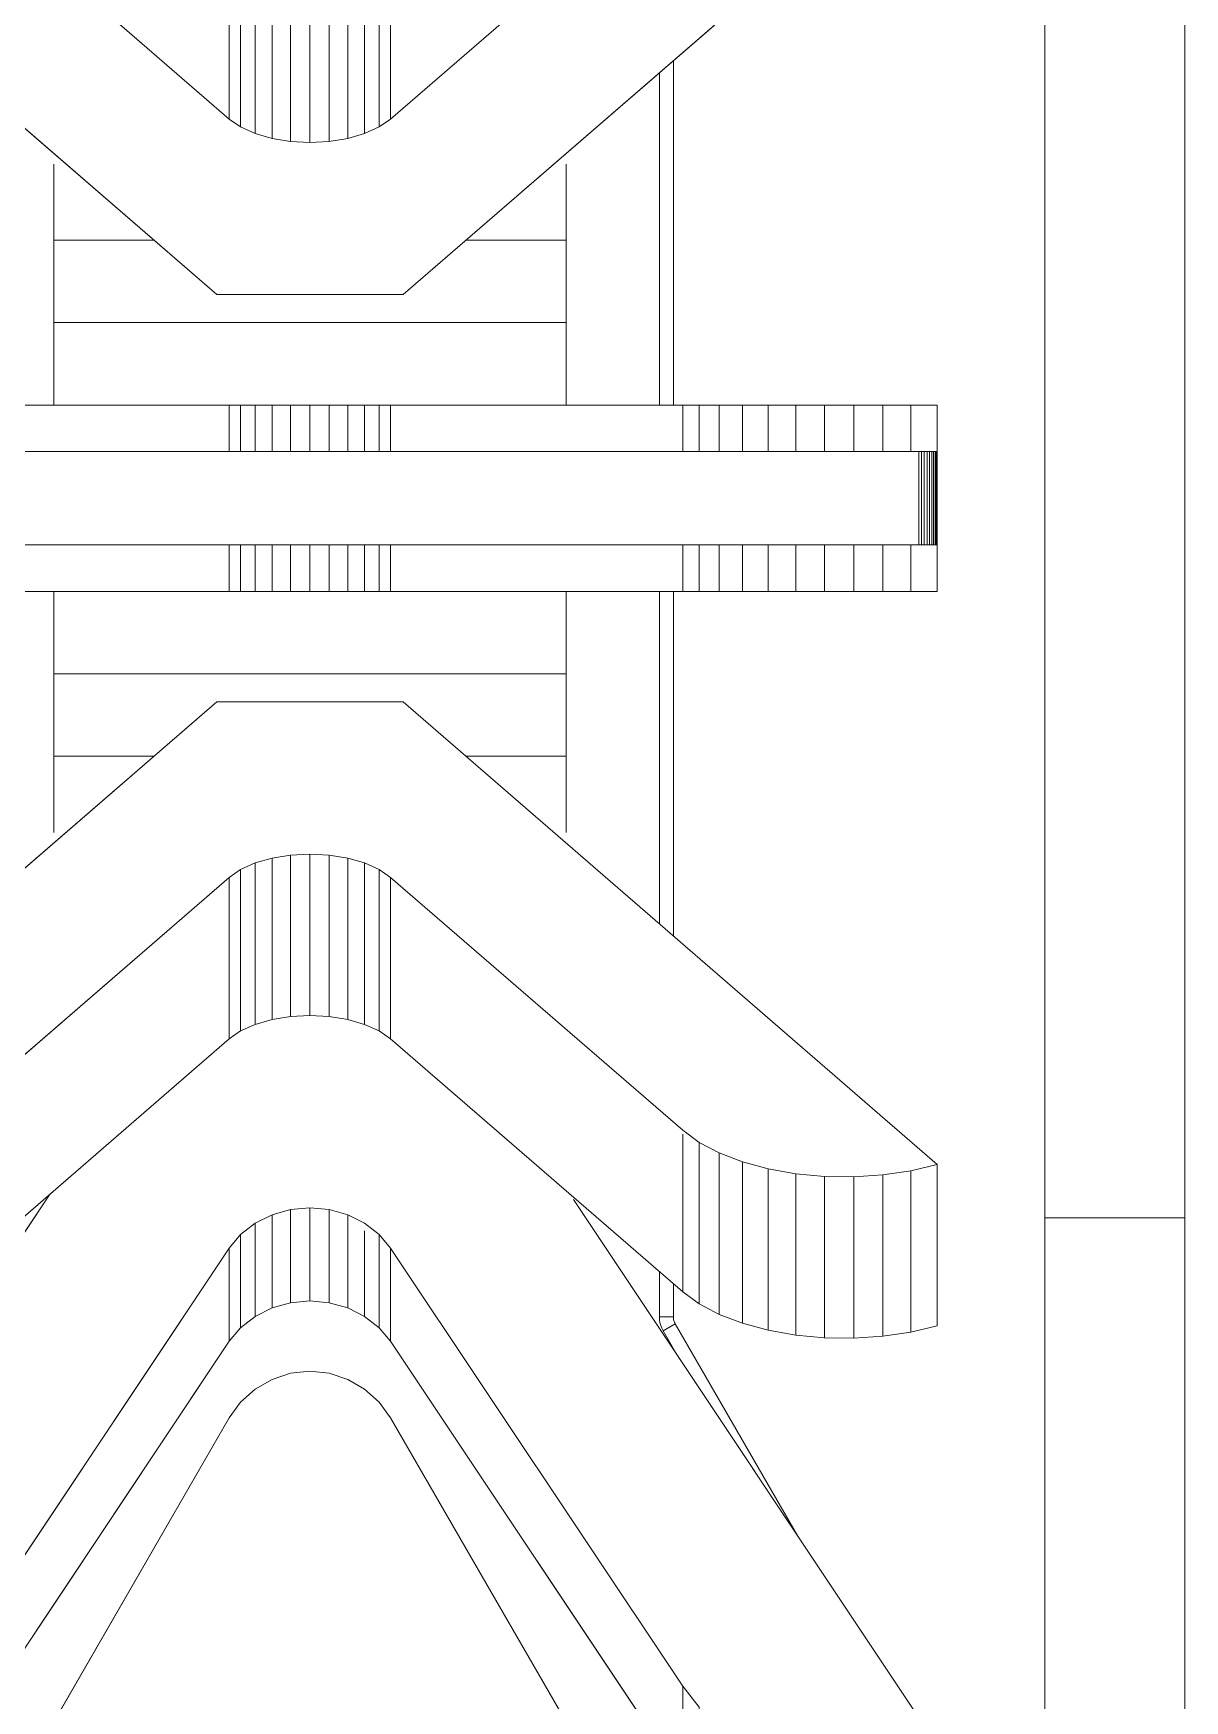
# Model space of a CAD drawing. Header units: centimetres. Extents: x 710 to 12582, y -437 to 1921.
# Drawn here: x 3515.7 to 3526.08, y 162.46 to 177.49 of the extents above; entities that cross this region are included whole.
import ezdxf

# ---------------------------------------------------------------- set-up
doc = ezdxf.new("R2010")
doc.units = ezdxf.units.CM
doc.layers.add('G-IMPT', color=7, linetype='Continuous', lineweight=9)
doc.layers.add('M-EQPM', color=7, linetype='Continuous', lineweight=9)

# ---------------------------------------------------------------- blocks, each defined once
blk = doc.blocks.new('EQ-01-014 - EQ-01-014_dwg_Agrupar_470-1513470-Sección 4')
at = {"layer": 'G-IMPT'}
for p, q in [((3515.886, 175.622), (3515.886, 176.308)), ((3515.886, 175.622), (3515.886, 176.308)), ((3515.886, 175.622), (3515.886, 176.308)), ((3520.506, 175.622), (3520.506, 176.308)), ((3520.506, 176.308), (3520.506, 175.622)), ((3520.506, 175.622), (3520.506, 176.308)), ((3515.886, 174.879), (3515.886, 175.622)), ((3515.886, 175.622), (3516.788, 175.622)), ((3516.788, 175.622), (3515.886, 175.622)), ((3519.603, 175.622), (3520.506, 175.622)), ((3520.506, 175.622), (3519.603, 175.622)), ((3520.506, 174.879), (3520.506, 175.622)), ((3515.886, 174.136), (3515.886, 174.879)), ((3515.886, 174.879), (3520.506, 174.879)), ((3520.506, 174.136), (3520.506, 174.879)), ((3515.886, 171.713), (3515.886, 172.456)), ((3520.506, 171.713), (3520.506, 172.456)), ((3515.886, 170.97), (3515.886, 171.713)), ((3515.886, 171.713), (3520.506, 171.713)), ((3520.506, 170.97), (3520.506, 171.713)), ((3515.886, 170.284), (3515.886, 170.97)), ((3515.886, 170.97), (3516.788, 170.97)), ((3515.886, 170.97), (3516.788, 170.97)), ((3519.603, 170.97), (3520.506, 170.97)), ((3520.506, 170.284), (3520.506, 170.97)), ((3520.506, 170.284), (3520.506, 170.97)), ((3520.506, 170.284), (3520.506, 170.97))]:
    blk.add_line(p, q, dxfattribs=at)
at = {"layer": 'G-IMPT', "flags": 128}
for points in [[(3515.886, 174.136), (3515.886, 174.879), (3515.886, 175.622)], [(3516.788, 175.622), (3515.886, 175.622), (3515.886, 174.879)], [(3520.506, 174.136), (3520.506, 174.879), (3520.506, 175.622), (3519.603, 175.622)], [(3520.506, 174.136), (3520.506, 174.879), (3520.506, 175.622)], [(3515.886, 174.879), (3520.506, 174.879), (3515.886, 174.879), (3515.886, 174.136)], [(3515.886, 170.284), (3515.886, 170.97), (3515.886, 171.713), (3515.886, 172.456)], [(3520.506, 172.456), (3520.506, 171.713), (3515.886, 171.713), (3515.886, 172.456)], [(3520.506, 170.97), (3520.506, 171.713), (3520.506, 172.456)], [(3520.506, 170.97), (3520.506, 171.713), (3515.886, 171.713), (3515.886, 170.97)], [(3516.788, 170.97), (3515.886, 170.97), (3515.886, 170.284)]]:
    blk.add_lwpolyline(points, dxfattribs=at)
blk.add_lwpolyline([(3519.603, 170.97), (3520.506, 170.97)], close=True, dxfattribs=at)
blk = doc.blocks.new('EQ-01-014 - EQ-01-014_dwg_Agrupar_261-1513646-Sección 4')
at = {"layer": 'G-IMPT'}
for p, q in [((3517.356, 175.131), (3512.541, 179.3)), ((3519.036, 175.131), (3523.851, 179.3)), ((3514.836, 178.993), (3517.468, 176.713)), ((3518.923, 176.713), (3521.556, 178.993)), ((3517.468, 178.168), (3517.468, 176.713)), ((3517.571, 178.097), (3517.571, 176.642)), ((3518.82, 178.097), (3518.82, 176.642)), ((3518.923, 178.168), (3518.923, 176.713)), ((3517.702, 178.038), (3517.702, 176.583)), ((3517.854, 177.994), (3517.854, 176.539)), ((3518.021, 177.967), (3518.021, 176.512)), ((3518.196, 177.958), (3518.196, 176.503)), ((3518.37, 177.967), (3518.37, 176.512)), ((3518.537, 177.994), (3518.537, 176.539)), ((3518.689, 178.038), (3518.689, 176.583)), ((3517.468, 176.713), (3517.571, 176.642)), ((3517.571, 176.642), (3517.702, 176.583)), ((3517.702, 176.583), (3517.854, 176.539)), ((3518.537, 176.539), (3518.689, 176.583)), ((3518.689, 176.583), (3518.82, 176.642)), ((3518.82, 176.642), (3518.923, 176.713)), ((3517.854, 176.539), (3518.021, 176.512)), ((3518.021, 176.512), (3518.196, 176.503)), ((3518.196, 176.503), (3518.37, 176.512)), ((3518.37, 176.512), (3518.537, 176.539)), ((3519.036, 175.131), (3517.356, 175.131))]:
    blk.add_line(p, q, dxfattribs=at)
at = {"layer": 'G-IMPT', "flags": 128}
for points in [[(3517.356, 175.131), (3512.541, 179.3), (3512.541, 180.755)], [(3518.923, 178.168), (3518.923, 176.713), (3521.556, 178.993), (3521.556, 180.448), (3521.705, 180.556), (3521.705, 179.102)], [(3514.836, 178.993), (3517.468, 176.713), (3517.468, 178.168), (3514.836, 180.448)], [(3518.689, 178.038), (3518.689, 176.583), (3518.537, 176.539), (3518.537, 177.994), (3518.537, 176.539), (3518.37, 176.512), (3518.37, 177.967), (3518.37, 176.512), (3518.196, 176.503), (3518.196, 177.958), (3518.196, 176.503), (3518.021, 176.512), (3518.021, 177.967)], [(3517.854, 177.994), (3517.854, 176.539), (3518.021, 176.512), (3518.021, 177.967)], [(3518.689, 178.038), (3518.689, 176.583), (3518.82, 176.642), (3518.82, 178.097), (3518.82, 176.642), (3518.923, 176.713), (3518.923, 178.168)], [(3517.356, 175.131), (3519.036, 175.131), (3517.356, 175.131), (3512.541, 179.3), (3512.779, 179.357)], [(3523.613, 179.357), (3523.851, 179.3), (3519.036, 175.131)], [(3523.613, 179.357), (3523.851, 179.3), (3519.036, 175.131)], [(3514.836, 178.993), (3517.468, 176.713), (3517.571, 176.642), (3517.702, 176.583), (3517.854, 176.539), (3518.021, 176.512), (3518.196, 176.503), (3518.37, 176.512), (3518.537, 176.539), (3518.689, 176.583), (3518.82, 176.642), (3518.923, 176.713), (3521.556, 178.993)]]:
    blk.add_lwpolyline(points, dxfattribs=at)
for points in [[(3517.571, 178.097), (3517.571, 176.642), (3517.571, 178.097), (3517.468, 178.168), (3517.468, 176.713), (3517.571, 176.642), (3517.702, 176.583), (3517.702, 178.038)], [(3517.702, 178.038), (3517.702, 176.583), (3517.854, 176.539), (3517.854, 177.994)]]:
    blk.add_lwpolyline(points, close=True, dxfattribs=at)
blk = doc.blocks.new('EQ-01-014 - EQ-01-014_dwg_Agrupar_262-1513647-Sección 4')
at = {"layer": 'G-IMPT'}
for p, q in [((3517.468, 174.136), (3514.836, 174.136)), ((3517.571, 174.136), (3517.468, 174.136)), ((3517.468, 174.136), (3517.468, 173.716)), ((3517.571, 174.136), (3517.702, 174.136)), ((3517.571, 174.136), (3517.571, 173.716)), ((3517.571, 174.136), (3517.571, 173.716)), ((3517.702, 174.136), (3517.854, 174.136)), ((3517.702, 174.136), (3517.702, 173.716)), ((3517.702, 174.136), (3517.702, 173.716)), ((3517.854, 174.136), (3518.021, 174.136)), ((3517.854, 174.136), (3517.854, 173.716)), ((3518.021, 174.136), (3518.196, 174.136)), ((3518.021, 174.136), (3518.021, 173.716)), ((3518.196, 174.136), (3518.37, 174.136)), ((3518.196, 174.136), (3518.196, 173.716)), ((3518.537, 174.136), (3518.37, 174.136)), ((3518.37, 174.136), (3518.37, 173.716)), ((3518.689, 174.136), (3518.537, 174.136)), ((3518.537, 174.136), (3518.537, 173.716)), ((3518.82, 174.136), (3518.689, 174.136)), ((3518.689, 174.136), (3518.689, 173.716)), ((3518.82, 174.136), (3518.923, 174.136)), ((3518.82, 174.136), (3518.82, 173.716)), ((3518.82, 173.716), (3518.82, 174.136)), ((3518.82, 174.136), (3518.82, 173.716)), ((3518.923, 174.136), (3521.556, 174.136)), ((3518.923, 174.136), (3518.923, 173.716)), ((3518.923, 173.716), (3518.923, 174.136)), ((3518.923, 174.136), (3518.923, 173.716)), ((3521.556, 174.136), (3521.705, 174.136)), ((3521.556, 174.136), (3521.556, 173.716)), ((3521.705, 174.136), (3521.886, 174.136)), ((3521.705, 174.136), (3521.705, 173.716)), ((3521.705, 174.136), (3521.705, 173.716)), ((3521.705, 174.136), (3521.705, 173.716)), ((3521.886, 174.136), (3522.096, 174.136)), ((3521.886, 174.136), (3521.886, 173.716)), ((3521.886, 173.716), (3521.886, 174.136)), ((3522.096, 174.136), (3522.327, 174.136)), ((3522.096, 174.136), (3522.096, 173.716)), ((3522.327, 174.136), (3522.576, 174.136)), ((3522.327, 174.136), (3522.327, 173.716)), ((3522.327, 173.716), (3522.327, 174.136)), ((3522.576, 174.136), (3522.835, 174.136)), ((3522.576, 174.136), (3522.576, 173.716)), ((3522.576, 174.136), (3522.835, 174.136)), ((3522.576, 173.716), (3522.576, 174.136)), ((3522.835, 174.136), (3523.098, 174.136)), ((3522.835, 174.136), (3522.835, 173.716)), ((3522.835, 174.136), (3523.098, 174.136)), ((3522.835, 173.716), (3522.835, 174.136)), ((3523.098, 174.136), (3522.835, 174.136)), ((3522.835, 174.136), (3522.835, 173.716)), ((3523.36, 174.136), (3523.098, 174.136)), ((3523.098, 174.136), (3523.098, 173.716)), ((3523.098, 174.136), (3523.36, 174.136)), ((3523.098, 174.136), (3523.36, 174.136)), ((3523.098, 173.716), (3523.098, 174.136)), ((3523.098, 173.716), (3523.098, 174.136)), ((3523.613, 174.136), (3523.36, 174.136)), ((3523.36, 174.136), (3523.36, 173.716)), ((3523.36, 174.136), (3523.613, 174.136)), ((3523.36, 174.136), (3523.36, 173.716)), ((3523.851, 174.136), (3523.613, 174.136)), ((3523.613, 174.136), (3523.613, 173.716)), ((3523.613, 174.136), (3523.851, 174.136)), ((3523.613, 174.136), (3523.613, 173.716)), ((3523.613, 174.136), (3523.613, 173.716)), ((3523.851, 174.136), (3523.851, 172.456)), ((3517.468, 172.876), (3517.468, 172.456)), ((3517.571, 172.876), (3517.571, 172.456)), ((3517.702, 172.876), (3517.702, 172.456)), ((3517.854, 172.876), (3517.854, 172.456)), ((3518.021, 172.876), (3518.021, 172.456)), ((3518.196, 172.876), (3518.196, 172.456)), ((3518.37, 172.876), (3518.37, 172.456)), ((3518.537, 172.876), (3518.537, 172.456)), ((3518.689, 172.876), (3518.689, 172.456)), ((3518.82, 172.876), (3518.82, 172.456)), ((3518.923, 172.876), (3518.923, 172.456)), ((3521.556, 172.876), (3521.556, 172.456)), ((3521.705, 172.876), (3521.705, 172.456)), ((3521.705, 172.876), (3521.705, 172.456)), ((3521.886, 172.876), (3521.886, 172.456)), ((3522.096, 172.876), (3522.096, 172.456)), ((3522.327, 172.876), (3522.327, 172.456)), ((3522.576, 172.876), (3522.576, 172.456)), ((3522.835, 172.876), (3522.835, 172.456)), ((3522.835, 172.876), (3522.835, 172.456)), ((3523.098, 172.876), (3523.098, 172.456)), ((3523.098, 172.456), (3523.098, 172.876)), ((3523.36, 172.876), (3523.36, 172.456)), ((3523.36, 172.876), (3523.36, 172.456)), ((3523.613, 172.876), (3523.613, 172.456)), ((3523.613, 172.876), (3523.613, 172.456)), ((3514.836, 172.456), (3517.468, 172.456)), ((3517.468, 172.456), (3517.571, 172.456)), ((3517.571, 172.456), (3517.702, 172.456)), ((3517.702, 172.456), (3517.854, 172.456)), ((3517.854, 172.456), (3518.021, 172.456)), ((3518.021, 172.456), (3518.196, 172.456)), ((3518.196, 172.456), (3518.37, 172.456)), ((3518.37, 172.456), (3518.537, 172.456)), ((3518.537, 172.456), (3518.689, 172.456)), ((3518.689, 172.456), (3518.82, 172.456)), ((3518.82, 172.456), (3518.923, 172.456)), ((3518.923, 172.456), (3521.556, 172.456)), ((3521.556, 172.456), (3521.705, 172.456)), ((3521.705, 172.456), (3521.886, 172.456)), ((3521.705, 172.456), (3521.886, 172.456)), ((3521.886, 172.456), (3522.096, 172.456)), ((3522.096, 172.456), (3522.327, 172.456)), ((3522.576, 172.456), (3522.327, 172.456)), ((3522.576, 172.456), (3522.835, 172.456)), ((3522.576, 172.456), (3522.835, 172.456)), ((3523.098, 172.456), (3522.835, 172.456)), ((3522.835, 172.456), (3523.098, 172.456)), ((3522.835, 172.456), (3523.098, 172.456)), ((3523.098, 172.456), (3523.36, 172.456)), ((3523.098, 172.456), (3523.36, 172.456)), ((3523.36, 172.456), (3523.613, 172.456)), ((3523.36, 172.456), (3523.613, 172.456)), ((3523.851, 172.456), (3523.613, 172.456)), ((3523.613, 172.456), (3523.851, 172.456)), ((3523.613, 172.456), (3523.851, 172.456))]:
    blk.add_line(p, q, dxfattribs=at)
at = {"layer": 'G-IMPT', "flags": 128}
for points in [[(3514.836, 174.136), (3517.468, 174.136), (3517.571, 174.136), (3517.702, 174.136), (3517.854, 174.136), (3518.021, 174.136), (3518.196, 174.136), (3518.37, 174.136), (3518.537, 174.136), (3518.689, 174.136), (3518.82, 174.136), (3518.923, 174.136), (3521.556, 174.136), (3521.705, 174.136)], [(3517.468, 173.716), (3517.468, 174.136), (3514.836, 174.136)], [(3517.571, 173.716), (3517.571, 174.136), (3517.468, 174.136), (3517.468, 173.716)], [(3517.702, 173.716), (3517.702, 174.136), (3517.571, 174.136)], [(3517.854, 173.716), (3517.854, 174.136), (3517.702, 174.136)], [(3518.021, 173.716), (3518.021, 174.136), (3517.854, 174.136), (3517.854, 173.716)], [(3518.021, 173.716), (3518.021, 174.136), (3518.196, 174.136), (3518.37, 174.136), (3518.537, 174.136), (3518.689, 174.136), (3518.689, 173.716)], [(3521.556, 173.716), (3521.556, 174.136), (3518.923, 174.136), (3518.82, 174.136), (3518.689, 174.136), (3518.689, 173.716)], [(3521.556, 173.716), (3521.556, 174.136), (3521.705, 174.136)], [(3521.886, 174.136), (3521.705, 174.136), (3521.886, 174.136), (3522.096, 174.136), (3522.327, 174.136), (3522.576, 174.136)], [(3521.886, 173.716), (3521.886, 174.136), (3522.096, 174.136), (3522.096, 173.716)], [(3522.327, 174.136), (3522.096, 174.136), (3522.096, 173.716)], [(3522.576, 174.136), (3522.327, 174.136), (3522.327, 173.716)], [(3522.835, 174.136), (3522.576, 174.136), (3522.576, 173.716)], [(3523.36, 173.716), (3523.36, 174.136), (3523.613, 174.136)], [(3523.851, 174.136), (3523.851, 172.456), (3523.851, 174.136), (3523.613, 174.136)], [(3514.836, 172.456), (3517.468, 172.456), (3517.468, 172.876)], [(3517.468, 172.876), (3517.468, 172.456), (3517.571, 172.456), (3517.702, 172.456), (3517.702, 172.876)], [(3517.702, 172.876), (3517.702, 172.456), (3517.854, 172.456), (3517.854, 172.876)], [(3517.854, 172.876), (3517.854, 172.456), (3518.021, 172.456), (3518.021, 172.876)], [(3518.196, 172.876), (3518.196, 172.456), (3518.021, 172.456), (3518.021, 172.876)], [(3518.37, 172.876), (3518.37, 172.456), (3518.196, 172.456), (3518.196, 172.876)], [(3518.537, 172.876), (3518.537, 172.456), (3518.37, 172.456), (3518.37, 172.876)], [(3518.689, 172.876), (3518.689, 172.456), (3518.537, 172.456), (3518.537, 172.876)], [(3518.689, 172.876), (3518.689, 172.456), (3518.82, 172.456), (3518.82, 172.876)], [(3518.82, 172.876), (3518.82, 172.456), (3518.923, 172.456), (3518.923, 172.876)], [(3518.923, 172.876), (3518.923, 172.456), (3521.556, 172.456), (3521.556, 172.876)], [(3521.705, 172.456), (3521.556, 172.456), (3521.556, 172.876)], [(3521.705, 172.876), (3521.705, 172.456), (3521.886, 172.456), (3521.886, 172.876)], [(3522.096, 172.876), (3522.096, 172.456), (3521.886, 172.456), (3521.886, 172.876)], [(3522.096, 172.876), (3522.096, 172.456), (3522.327, 172.456), (3522.327, 172.876)], [(3522.327, 172.876), (3522.327, 172.456), (3522.576, 172.456)], [(3522.576, 172.456), (3522.835, 172.456), (3522.835, 172.876)], [(3523.36, 172.456), (3523.098, 172.456), (3523.098, 172.876)], [(3523.613, 172.876), (3523.613, 172.456), (3523.36, 172.456), (3523.36, 172.876)], [(3514.836, 172.456), (3517.468, 172.456), (3517.571, 172.456), (3517.702, 172.456), (3517.854, 172.456), (3518.021, 172.456), (3518.196, 172.456), (3518.37, 172.456), (3518.537, 172.456), (3518.689, 172.456), (3518.82, 172.456), (3518.923, 172.456), (3521.556, 172.456), (3521.705, 172.456)], [(3521.886, 172.456), (3522.096, 172.456), (3522.327, 172.456), (3522.576, 172.456)]]:
    blk.add_lwpolyline(points, dxfattribs=at)
for points in [[(3518.196, 173.716), (3518.196, 174.136)], [(3518.37, 173.716), (3518.37, 174.136)], [(3518.537, 173.716), (3518.537, 174.136)], [(3517.571, 172.876), (3517.571, 172.456)], [(3522.576, 172.876), (3522.576, 172.456)]]:
    blk.add_lwpolyline(points, close=True, dxfattribs=at)
blk = doc.blocks.new('EQ-01-014 - EQ-01-014_dwg_Agrupar_263-1513648-Sección 4')
at = {"layer": 'G-IMPT'}
for p, q in [((3512.541, 167.292), (3517.356, 171.461)), ((3519.036, 171.461), (3517.356, 171.461)), ((3519.036, 171.461), (3517.356, 171.461)), ((3519.036, 171.461), (3523.851, 167.292)), ((3519.036, 171.461), (3523.851, 167.292)), ((3517.571, 169.95), (3517.702, 170.009)), ((3517.702, 170.009), (3517.854, 170.053)), ((3517.702, 170.009), (3517.702, 168.554)), ((3517.854, 170.053), (3518.021, 170.08)), ((3517.854, 170.053), (3517.854, 168.598)), ((3518.021, 170.08), (3518.196, 170.089)), ((3518.021, 170.08), (3518.021, 168.625)), ((3518.196, 170.089), (3518.37, 170.08)), ((3518.196, 170.089), (3518.196, 168.634)), ((3518.537, 170.053), (3518.37, 170.08)), ((3518.37, 170.08), (3518.37, 168.625)), ((3518.689, 170.009), (3518.537, 170.053)), ((3518.537, 170.053), (3518.537, 168.598)), ((3518.82, 169.95), (3518.689, 170.009)), ((3518.689, 170.009), (3518.689, 168.554)), ((3517.468, 169.879), (3514.836, 167.599)), ((3517.571, 169.95), (3517.468, 169.879)), ((3517.468, 169.879), (3517.468, 168.424)), ((3517.571, 169.95), (3517.571, 168.495)), ((3518.82, 169.95), (3518.923, 169.879)), ((3518.82, 169.95), (3518.82, 168.495)), ((3518.923, 169.879), (3521.556, 167.599)), ((3518.923, 169.879), (3518.923, 168.424)), ((3517.854, 168.598), (3518.021, 168.625)), ((3518.021, 168.625), (3518.196, 168.634)), ((3518.196, 168.634), (3518.37, 168.625)), ((3518.37, 168.625), (3518.537, 168.598)), ((3517.468, 168.424), (3517.571, 168.495)), ((3517.571, 168.495), (3517.702, 168.554)), ((3517.702, 168.554), (3517.854, 168.598)), ((3518.537, 168.598), (3518.689, 168.554)), ((3518.689, 168.554), (3518.82, 168.495)), ((3518.82, 168.495), (3518.923, 168.424)), ((3514.836, 166.144), (3517.468, 168.424)), ((3518.923, 168.424), (3521.556, 166.144)), ((3521.556, 167.599), (3521.705, 167.49)), ((3521.556, 167.564), (3521.556, 166.144)), ((3521.705, 167.49), (3521.886, 167.395)), ((3521.705, 167.49), (3521.705, 166.036)), ((3521.886, 167.395), (3522.096, 167.315)), ((3521.886, 167.395), (3521.886, 165.94)), ((3521.886, 167.395), (3522.096, 167.315)), ((3521.886, 167.395), (3522.096, 167.315)), ((3522.096, 167.315), (3522.327, 167.252)), ((3522.096, 167.315), (3522.096, 165.86)), ((3522.096, 167.315), (3522.327, 167.252)), ((3522.327, 167.252), (3522.096, 167.315)), ((3523.851, 167.292), (3523.613, 167.235)), ((3523.851, 167.292), (3523.851, 165.837)), ((3522.327, 167.252), (3522.576, 167.208)), ((3522.327, 167.252), (3522.327, 165.797)), ((3522.327, 167.252), (3522.576, 167.208)), ((3522.576, 167.208), (3522.327, 167.252)), ((3522.576, 167.208), (3522.835, 167.184)), ((3522.576, 167.208), (3522.576, 165.753)), ((3522.835, 167.184), (3523.098, 167.18)), ((3522.835, 167.184), (3522.835, 165.729)), ((3523.36, 167.197), (3523.098, 167.18)), ((3523.098, 167.18), (3523.098, 165.725)), ((3523.613, 167.235), (3523.36, 167.197)), ((3523.36, 167.197), (3523.36, 165.743)), ((3523.613, 167.235), (3523.613, 165.78)), ((3521.556, 166.144), (3521.705, 166.036)), ((3521.705, 166.036), (3521.886, 165.94)), ((3521.886, 165.94), (3522.096, 165.86)), ((3522.096, 165.86), (3522.327, 165.797)), ((3522.576, 165.753), (3522.327, 165.797)), ((3523.36, 165.743), (3523.613, 165.78)), ((3523.851, 165.837), (3523.613, 165.78)), ((3522.576, 165.753), (3522.835, 165.729)), ((3523.098, 165.725), (3522.835, 165.729)), ((3523.098, 165.725), (3523.36, 165.743))]:
    blk.add_line(p, q, dxfattribs=at)
at = {"layer": 'G-IMPT', "flags": 128}
for points in [[(3523.613, 167.235), (3523.851, 167.292), (3519.036, 171.461), (3517.356, 171.461), (3512.541, 167.292), (3512.779, 167.235)], [(3512.541, 165.837), (3512.541, 167.292), (3517.356, 171.461)], [(3514.836, 167.599), (3517.468, 169.879), (3517.571, 169.95), (3517.702, 170.009), (3517.854, 170.053), (3518.021, 170.08), (3518.196, 170.089), (3518.37, 170.08), (3518.537, 170.053), (3518.689, 170.009), (3518.82, 169.95), (3518.923, 169.879), (3521.556, 167.599), (3521.705, 167.49), (3521.705, 166.036), (3521.886, 165.94), (3521.886, 167.395)], [(3521.556, 167.599), (3518.923, 169.879), (3518.82, 169.95), (3518.689, 170.009), (3518.689, 168.554), (3518.537, 168.598), (3518.537, 170.053), (3518.537, 168.598), (3518.37, 168.625), (3518.37, 170.08), (3518.37, 168.625), (3518.196, 168.634), (3518.196, 170.089), (3518.196, 168.634), (3518.021, 168.625), (3518.021, 170.08), (3517.854, 170.053), (3517.854, 168.598), (3518.021, 168.625), (3518.021, 170.08), (3518.196, 170.089), (3518.37, 170.08), (3518.537, 170.053), (3518.689, 170.009), (3518.689, 168.554), (3518.82, 168.495), (3518.82, 169.95)], [(3514.836, 167.599), (3514.686, 167.49), (3514.686, 166.036), (3514.836, 166.144), (3517.468, 168.424), (3517.468, 169.879), (3514.836, 167.599)], [(3518.82, 169.95), (3518.82, 168.495), (3518.923, 168.424), (3518.923, 169.879)], [(3518.923, 169.879), (3518.923, 168.424), (3521.556, 166.144), (3521.556, 167.564)], [(3514.836, 166.144), (3517.468, 168.424), (3517.571, 168.495), (3517.702, 168.554), (3517.854, 168.598), (3518.021, 168.625), (3518.196, 168.634), (3518.37, 168.625), (3518.537, 168.598), (3518.689, 168.554), (3518.82, 168.495), (3518.923, 168.424), (3521.556, 166.144), (3521.705, 166.036), (3521.886, 165.94)], [(3521.556, 167.599), (3521.705, 167.49), (3521.705, 166.036), (3521.556, 166.144), (3521.556, 167.564)], [(3522.096, 167.315), (3522.096, 165.86), (3521.886, 165.94), (3521.886, 167.395)], [(3522.096, 167.315), (3522.096, 165.86), (3522.327, 165.797), (3522.327, 167.252)], [(3523.851, 167.292), (3523.851, 165.837), (3523.851, 167.292), (3523.613, 167.235)], [(3522.327, 167.252), (3522.327, 165.797), (3522.576, 165.753), (3522.835, 165.729), (3522.835, 167.184)], [(3522.576, 167.208), (3522.835, 167.184), (3523.098, 167.18)], [(3522.835, 167.184), (3522.576, 167.208), (3522.576, 165.753), (3522.576, 167.208)], [(3523.098, 167.18), (3522.835, 167.184), (3522.835, 165.729), (3523.098, 165.725), (3523.098, 167.18)], [(3523.098, 167.18), (3523.36, 167.197), (3523.613, 167.235)], [(3523.613, 167.235), (3523.613, 165.78), (3523.36, 165.743), (3523.36, 167.197), (3523.613, 167.235)], [(3523.613, 167.235), (3523.613, 165.78), (3523.851, 165.837)], [(3521.886, 165.94), (3522.096, 165.86), (3522.327, 165.797), (3522.576, 165.753), (3522.835, 165.729), (3523.098, 165.725), (3523.36, 165.743), (3523.613, 165.78), (3523.851, 165.837)]]:
    blk.add_lwpolyline(points, dxfattribs=at)
for points in [[(3517.571, 169.95), (3517.468, 169.879), (3517.468, 168.424), (3517.571, 168.495), (3517.702, 168.554), (3517.702, 170.009)], [(3517.702, 170.009), (3517.702, 168.554), (3517.854, 168.598), (3517.854, 170.053)], [(3517.571, 169.95), (3517.571, 168.495)], [(3521.886, 167.395), (3521.705, 167.49)], [(3523.098, 167.18), (3523.36, 167.197), (3523.36, 165.743), (3523.098, 165.725)]]:
    blk.add_lwpolyline(points, close=True, dxfattribs=at)
blk = doc.blocks.new('EQ-01-014 - EQ-01-014_dwg_Agrupar_264-1513649-Sección 4')
at = {"layer": 'G-IMPT'}
for p, q in [((3515.854, 167.026), (3512.541, 162.056)), ((3520.572, 166.974), (3523.851, 162.056)), ((3520.572, 166.974), (3523.851, 162.056)), ((3517.702, 166.762), (3517.854, 166.838)), ((3517.854, 166.838), (3517.702, 166.762)), ((3517.854, 166.838), (3518.021, 166.885)), ((3517.854, 166.838), (3517.854, 165.998)), ((3518.021, 166.885), (3518.196, 166.901)), ((3518.021, 166.885), (3518.021, 166.045)), ((3518.196, 166.901), (3518.37, 166.885)), ((3518.196, 166.901), (3518.196, 166.061)), ((3518.37, 166.885), (3518.537, 166.838)), ((3518.37, 166.885), (3518.37, 166.045)), ((3518.537, 166.838), (3518.689, 166.762)), ((3518.537, 166.838), (3518.537, 165.998)), ((3517.468, 166.537), (3517.571, 166.66)), ((3517.571, 166.66), (3517.468, 166.537)), ((3517.571, 166.66), (3517.702, 166.762)), ((3517.571, 166.66), (3517.571, 165.82)), ((3517.702, 166.762), (3517.702, 165.922)), ((3518.689, 166.762), (3518.82, 166.66)), ((3518.82, 166.66), (3518.689, 166.762)), ((3518.689, 166.692), (3518.689, 165.922)), ((3518.82, 166.66), (3518.923, 166.537)), ((3518.82, 166.66), (3518.82, 165.82)), ((3514.836, 162.589), (3517.468, 166.537)), ((3517.468, 166.537), (3514.836, 162.589)), ((3517.468, 166.537), (3517.468, 165.697)), ((3518.923, 166.537), (3521.556, 162.589)), ((3518.923, 166.537), (3518.923, 165.697)), ((3518.021, 166.045), (3518.196, 166.061)), ((3518.196, 166.061), (3518.37, 166.045)), ((3517.571, 165.82), (3517.702, 165.922)), ((3517.702, 165.922), (3517.854, 165.998)), ((3517.854, 165.998), (3518.021, 166.045)), ((3518.37, 166.045), (3518.537, 165.998)), ((3518.537, 165.998), (3518.689, 165.922)), ((3518.689, 165.922), (3518.82, 165.82)), ((3517.468, 165.697), (3517.571, 165.82)), ((3518.82, 165.82), (3518.923, 165.697)), ((3514.836, 161.749), (3517.468, 165.697)), ((3518.923, 165.697), (3521.556, 161.749)), ((3521.556, 162.589), (3521.705, 162.4)), ((3521.556, 162.589), (3521.556, 161.749)), ((3521.556, 162.589), (3521.705, 162.4)), ((3521.705, 162.4), (3521.556, 162.589))]:
    blk.add_line(p, q, dxfattribs=at)
at = {"layer": 'G-IMPT', "flags": 128}
for points in [[(3515.854, 167.026), (3512.541, 162.056), (3512.779, 161.958)], [(3512.541, 161.216), (3512.541, 162.056), (3515.854, 167.026)], [(3523.613, 161.958), (3523.851, 162.056), (3520.572, 166.974)], [(3514.836, 162.589), (3517.468, 166.537), (3517.571, 166.66), (3517.702, 166.762), (3517.854, 166.838), (3518.021, 166.885), (3518.196, 166.901), (3518.37, 166.885), (3518.537, 166.838), (3518.689, 166.762), (3518.82, 166.66), (3518.923, 166.537), (3521.556, 162.589)], [(3517.702, 166.762), (3517.702, 165.922), (3517.854, 165.998), (3517.854, 166.838)], [(3518.196, 166.901), (3518.196, 166.061), (3518.021, 166.045), (3518.021, 166.885), (3517.854, 166.838)], [(3517.854, 166.838), (3517.854, 165.998), (3518.021, 166.045), (3518.021, 166.885), (3518.196, 166.901), (3518.37, 166.885), (3518.537, 166.838), (3518.689, 166.762)], [(3518.537, 166.838), (3518.537, 165.998), (3518.37, 166.045), (3518.37, 166.885), (3518.37, 166.045), (3518.196, 166.061), (3518.196, 166.901)], [(3518.689, 166.692), (3518.689, 165.922), (3518.537, 165.998), (3518.537, 166.838)], [(3517.468, 166.537), (3517.468, 165.697), (3517.571, 165.82), (3517.702, 165.922), (3517.702, 166.762), (3517.571, 166.66)], [(3518.689, 166.692), (3518.689, 165.922), (3518.82, 165.82), (3518.82, 166.66)], [(3518.923, 166.537), (3518.923, 165.697), (3518.82, 165.82), (3518.82, 166.66)], [(3518.82, 166.66), (3518.923, 166.537), (3521.556, 162.589)], [(3514.686, 162.4), (3514.686, 161.56), (3514.836, 161.749), (3517.468, 165.697), (3517.468, 166.537)], [(3521.556, 162.589), (3521.556, 161.749), (3518.923, 165.697), (3518.923, 166.537)], [(3514.836, 161.749), (3517.468, 165.697), (3517.571, 165.82), (3517.702, 165.922), (3517.854, 165.998), (3518.021, 166.045), (3518.196, 166.061), (3518.37, 166.045), (3518.537, 165.998), (3518.689, 165.922), (3518.82, 165.82), (3518.923, 165.697), (3521.556, 161.749)], [(3521.556, 162.589), (3521.556, 161.749), (3521.705, 161.56), (3521.705, 162.4)]]:
    blk.add_lwpolyline(points, dxfattribs=at)
blk.add_lwpolyline([(3517.571, 166.66), (3517.571, 165.82)], close=True, dxfattribs=at)
blk = doc.blocks.new('EQ-01-014 - EQ-01-014_dwg_Agrupar_265-1513650-Sección 4')
at = {"layer": 'G-IMPT'}
for p, q in [((3517.702, 165.266), (3517.854, 165.354)), ((3517.854, 165.354), (3517.702, 165.266)), ((3517.854, 165.354), (3518.021, 165.409)), ((3518.021, 165.409), (3517.854, 165.354)), ((3518.021, 165.409), (3518.196, 165.427)), ((3518.196, 165.427), (3518.37, 165.409)), ((3518.37, 165.409), (3518.537, 165.354)), ((3518.537, 165.354), (3518.689, 165.266)), ((3517.571, 165.149), (3517.702, 165.266)), ((3517.702, 165.266), (3517.571, 165.149)), ((3518.689, 165.266), (3518.82, 165.149)), ((3514.836, 160.447), (3517.468, 165.007)), ((3517.468, 165.007), (3514.836, 160.447)), ((3517.468, 165.007), (3517.571, 165.149)), ((3517.571, 165.149), (3517.468, 165.007)), ((3518.82, 165.149), (3518.923, 165.007)), ((3518.923, 165.007), (3521.556, 160.447))]:
    blk.add_line(p, q, dxfattribs=at)
at = {"layer": 'G-IMPT', "flags": 128}
for points in [[(3514.836, 160.447), (3517.468, 165.007), (3517.571, 165.149), (3517.702, 165.266), (3517.854, 165.354), (3518.021, 165.409), (3518.196, 165.427), (3518.37, 165.409), (3518.537, 165.354), (3518.689, 165.266), (3518.82, 165.149), (3518.923, 165.007), (3521.556, 160.447)], [(3518.021, 165.409), (3518.196, 165.427), (3518.37, 165.409), (3518.537, 165.354), (3518.689, 165.266)], [(3521.556, 160.447), (3518.923, 165.007), (3518.82, 165.149), (3518.689, 165.266)]]:
    blk.add_lwpolyline(points, dxfattribs=at)
blk = doc.blocks.new('EQ-01-014 - EQ-01-014_dwg_Agrupar_469-1513654-Sección 4')
at = {"layer": 'G-IMPT'}
for p, q in [((3521.472, 177.241), (3521.472, 174.136)), ((3521.472, 174.136), (3521.472, 177.24)), ((3521.472, 177.24), (3521.472, 174.136)), ((3521.346, 174.136), (3521.346, 177.131)), ((3521.346, 177.131), (3521.346, 174.136)), ((3521.346, 174.136), (3521.346, 177.131)), ((3521.346, 169.461), (3521.346, 172.456)), ((3521.346, 172.456), (3521.346, 169.461)), ((3521.346, 169.461), (3521.346, 172.456)), ((3521.472, 172.456), (3521.472, 169.352)), ((3521.472, 169.352), (3521.472, 172.456)), ((3521.472, 172.456), (3521.472, 169.352)), ((3521.346, 165.918), (3521.346, 166.326)), ((3521.346, 165.918), (3521.346, 166.326)), ((3521.472, 166.217), (3521.472, 165.918)), ((3521.472, 165.918), (3521.472, 166.217)), ((3521.472, 166.217), (3521.472, 165.918)), ((3521.347, 165.892), (3521.346, 165.918)), ((3521.346, 165.918), (3521.472, 165.918)), ((3521.472, 165.918), (3521.472, 165.905)), ((3521.351, 165.866), (3521.347, 165.892)), ((3521.347, 165.892), (3521.351, 165.866)), ((3521.358, 165.841), (3521.351, 165.866)), ((3521.358, 165.841), (3521.351, 165.866)), ((3521.358, 165.841), (3521.367, 165.816)), ((3521.367, 165.816), (3521.358, 165.841)), ((3521.379, 165.792), (3521.367, 165.816)), ((3521.367, 165.816), (3521.379, 165.792)), ((3521.379, 165.792), (3521.489, 165.855)), ((3521.507, 165.571), (3521.379, 165.792)), ((3521.507, 165.571), (3521.379, 165.792)), ((3521.507, 165.571), (3521.379, 165.792)), ((3521.474, 165.892), (3521.489, 165.855)), ((3521.474, 165.892), (3521.478, 165.88)), ((3521.489, 165.855), (3522.593, 163.942)), ((3522.593, 163.942), (3521.489, 165.855))]:
    blk.add_line(p, q, dxfattribs=at)
at = {"layer": 'G-IMPT', "flags": 128}
for points in [[(3521.346, 166.326), (3521.346, 165.918), (3521.347, 165.892)], [(3521.474, 165.892), (3521.472, 165.905), (3521.473, 165.901)], [(3521.478, 165.88), (3521.483, 165.867), (3522.597, 163.936)], [(3521.481, 165.871), (3521.483, 165.867), (3521.484, 165.864)], [(3521.489, 165.855), (3521.483, 165.867), (3521.484, 165.864)]]:
    blk.add_lwpolyline(points, dxfattribs=at)
blk = doc.blocks.new('EQ-01-014 - EQ-01-014_dwg_Agrupar_270-1513655-Sección 4')
at = {"layer": 'G-IMPT'}
for p, q in [((3524.821, 166.81), (3524.821, 179.83)), ((3526.081, 166.81), (3526.081, 179.83)), ((3524.821, 159.88), (3524.821, 166.81)), ((3526.081, 166.81), (3524.821, 166.81)), ((3524.821, 159.88), (3524.821, 166.81)), ((3524.821, 166.81), (3526.081, 166.81)), ((3526.081, 166.81), (3526.081, 159.88)), ((3526.081, 166.81), (3526.081, 159.88))]:
    blk.add_line(p, q, dxfattribs=at)
at = {"layer": 'G-IMPT', "flags": 128}
for points in [[(3526.081, 179.83), (3526.081, 166.81), (3524.821, 166.81), (3524.821, 179.83)], [(3524.821, 166.81), (3524.821, 179.83), (3526.081, 179.83), (3526.081, 166.81)], [(3526.081, 166.81), (3526.081, 159.88), (3524.821, 159.88), (3524.821, 166.81)]]:
    blk.add_lwpolyline(points, dxfattribs=at)
blk = doc.blocks.new('EQ-01-014 - EQ-01-014_dwg_Agrupar_272-1513657-Sección 4')
at = {"layer": 'G-IMPT'}
for p, q in [((3512.709, 173.716), (3523.683, 173.716)), ((3523.683, 173.716), (3523.851, 173.716)), ((3523.683, 173.716), (3523.709, 173.716)), ((3523.851, 173.716), (3523.683, 173.716)), ((3523.683, 173.716), (3523.709, 173.716)), ((3523.683, 173.716), (3523.683, 172.876)), ((3523.709, 173.716), (3523.734, 173.716)), ((3523.734, 173.716), (3523.709, 173.716)), ((3523.709, 173.716), (3523.709, 172.876)), ((3523.709, 173.716), (3523.709, 172.876)), ((3523.734, 173.716), (3523.759, 173.716)), ((3523.759, 173.716), (3523.734, 173.716)), ((3523.734, 172.876), (3523.734, 173.716)), ((3523.734, 172.876), (3523.734, 173.716)), ((3523.759, 173.716), (3523.781, 173.716)), ((3523.781, 173.716), (3523.759, 173.716)), ((3523.759, 172.876), (3523.759, 173.716)), ((3523.759, 172.876), (3523.759, 173.716)), ((3523.781, 173.716), (3523.801, 173.716)), ((3523.801, 173.716), (3523.781, 173.716)), ((3523.781, 173.716), (3523.781, 172.876)), ((3523.781, 173.716), (3523.781, 172.876)), ((3523.801, 173.716), (3523.818, 173.716)), ((3523.801, 173.716), (3523.818, 173.716)), ((3523.801, 172.876), (3523.801, 173.716)), ((3523.801, 173.716), (3523.801, 172.876)), ((3523.832, 173.716), (3523.818, 173.716)), ((3523.832, 173.716), (3523.818, 173.716)), ((3523.818, 172.876), (3523.818, 173.716)), ((3523.818, 172.876), (3523.818, 173.716)), ((3523.832, 173.716), (3523.842, 173.716)), ((3523.842, 173.716), (3523.832, 173.716)), ((3523.832, 173.716), (3523.832, 172.876)), ((3523.832, 173.716), (3523.832, 172.876)), ((3523.842, 173.716), (3523.849, 173.716)), ((3523.842, 173.716), (3523.849, 173.716)), ((3523.842, 173.716), (3523.842, 172.876)), ((3523.842, 173.716), (3523.842, 172.876)), ((3523.851, 173.716), (3523.849, 173.716)), ((3523.851, 173.716), (3523.849, 173.716)), ((3523.849, 172.876), (3523.849, 173.716)), ((3523.849, 172.876), (3523.849, 173.716)), ((3523.851, 173.716), (3523.851, 172.876)), ((3523.851, 173.716), (3523.851, 172.876)), ((3523.851, 172.876), (3523.851, 173.716)), ((3512.709, 172.876), (3523.683, 172.876)), ((3512.709, 172.876), (3523.683, 172.876)), ((3523.683, 172.876), (3523.709, 172.876)), ((3523.683, 172.876), (3523.851, 172.876)), ((3523.851, 172.876), (3523.683, 172.876)), ((3523.683, 172.876), (3523.709, 172.876)), ((3523.734, 172.876), (3523.709, 172.876)), ((3523.734, 172.876), (3523.709, 172.876)), ((3523.734, 172.876), (3523.759, 172.876)), ((3523.759, 172.876), (3523.734, 172.876)), ((3523.759, 172.876), (3523.781, 172.876)), ((3523.759, 172.876), (3523.781, 172.876)), ((3523.801, 172.876), (3523.781, 172.876)), ((3523.801, 172.876), (3523.781, 172.876)), ((3523.801, 172.876), (3523.818, 172.876)), ((3523.818, 172.876), (3523.801, 172.876)), ((3523.818, 172.876), (3523.832, 172.876)), ((3523.832, 172.876), (3523.818, 172.876)), ((3523.832, 172.876), (3523.842, 172.876)), ((3523.842, 172.876), (3523.832, 172.876)), ((3523.842, 172.876), (3523.849, 172.876)), ((3523.849, 172.876), (3523.842, 172.876)), ((3523.849, 172.876), (3523.851, 172.876)), ((3523.851, 172.876), (3523.849, 172.876))]:
    blk.add_line(p, q, dxfattribs=at)
at = {"layer": 'G-IMPT', "flags": 128}
for points in [[(3512.709, 173.716), (3512.709, 172.876), (3512.709, 173.716), (3523.683, 173.716), (3523.683, 172.876), (3512.709, 172.876), (3512.682, 172.876), (3512.682, 173.716), (3512.709, 173.716), (3523.683, 173.716), (3523.683, 172.876), (3523.709, 172.876), (3523.709, 173.716), (3523.683, 173.716)], [(3523.683, 172.876), (3523.709, 172.876), (3523.709, 173.716), (3523.683, 173.716)], [(3523.851, 173.716), (3523.851, 172.876), (3523.849, 172.876), (3523.849, 173.716), (3523.851, 173.716), (3523.851, 172.876)]]:
    blk.add_lwpolyline(points, dxfattribs=at)
for points in [[(3523.734, 173.716), (3523.759, 173.716), (3523.759, 172.876), (3523.734, 172.876), (3523.734, 173.716), (3523.709, 173.716), (3523.709, 172.876), (3523.734, 172.876)], [(3523.709, 173.716), (3523.709, 172.876), (3523.734, 172.876), (3523.734, 173.716)], [(3523.759, 173.716), (3523.759, 172.876), (3523.759, 173.716), (3523.781, 173.716), (3523.781, 172.876), (3523.759, 172.876), (3523.734, 172.876), (3523.734, 173.716)], [(3523.781, 173.716), (3523.781, 172.876), (3523.759, 172.876), (3523.759, 173.716)], [(3523.818, 173.716), (3523.818, 172.876), (3523.801, 172.876), (3523.801, 173.716), (3523.781, 173.716), (3523.781, 172.876), (3523.801, 172.876), (3523.801, 173.716)], [(3523.781, 173.716), (3523.801, 173.716), (3523.801, 172.876), (3523.801, 173.716), (3523.818, 173.716), (3523.818, 172.876), (3523.801, 172.876), (3523.781, 172.876)], [(3523.832, 173.716), (3523.842, 173.716), (3523.842, 172.876), (3523.832, 172.876), (3523.832, 173.716), (3523.818, 173.716), (3523.818, 172.876), (3523.832, 172.876)], [(3523.818, 173.716), (3523.818, 172.876), (3523.832, 172.876), (3523.832, 173.716)], [(3523.842, 173.716), (3523.832, 173.716), (3523.832, 172.876), (3523.842, 172.876), (3523.842, 173.716), (3523.849, 173.716), (3523.849, 172.876), (3523.842, 172.876)], [(3523.849, 173.716), (3523.849, 172.876), (3523.842, 172.876), (3523.842, 173.716)], [(3523.851, 173.716), (3523.851, 172.876), (3523.849, 172.876), (3523.849, 173.716)]]:
    blk.add_lwpolyline(points, close=True, dxfattribs=at)
blk = doc.blocks.new('EQ-01-014 - EQ-01-014_dwg_037_BAADER142_dwg-1513658-Sección 4')
for name in ['EQ-01-014 - EQ-01-014_dwg_Agrupar_469-1513654-Sección 4', 'EQ-01-014 - EQ-01-014_dwg_Agrupar_270-1513655-Sección 4', 'EQ-01-014 - EQ-01-014_dwg_Agrupar_261-1513646-Sección 4', 'EQ-01-014 - EQ-01-014_dwg_Agrupar_470-1513470-Sección 4', 'EQ-01-014 - EQ-01-014_dwg_Agrupar_262-1513647-Sección 4', 'EQ-01-014 - EQ-01-014_dwg_Agrupar_272-1513657-Sección 4', 'EQ-01-014 - EQ-01-014_dwg_Agrupar_263-1513648-Sección 4', 'EQ-01-014 - EQ-01-014_dwg_Agrupar_264-1513649-Sección 4', 'EQ-01-014 - EQ-01-014_dwg_Agrupar_265-1513650-Sección 4']:
    blk.add_blockref(name, (0, 0))
blk = doc.blocks.new('EQ-01-014 - EQ-01-014_dwg-1513439-Sección 4')
blk.add_blockref('EQ-01-014 - EQ-01-014_dwg_037_BAADER142_dwg-1513658-Sección 4', (0, 0))
blk = doc.blocks.new('EQ-01-014 - EQ-01-014-1494185-Sección 4')
blk.add_blockref('EQ-01-014 - EQ-01-014_dwg-1513439-Sección 4', (0, 0))
blk = doc.blocks.new('PQ_RVR_MEP-01_ZZ_ZZ_MO_T_A_rvt-1-Sección 4')
at = {"layer": 'M-EQPM', "color": 136, "lineweight": 9, "true_color": 0x007f7f}
blk.add_blockref('EQ-01-014 - EQ-01-014-1494185-Sección 4', (0, 0), dxfattribs=at)

msp = doc.modelspace()

# ---------------------------------------------------------------- block references
at = {"lineweight": 5}
msp.add_blockref('PQ_RVR_MEP-01_ZZ_ZZ_MO_T_A_rvt-1-Sección 4', (0, 0), dxfattribs=at)

doc.saveas('drawing.dxf')
